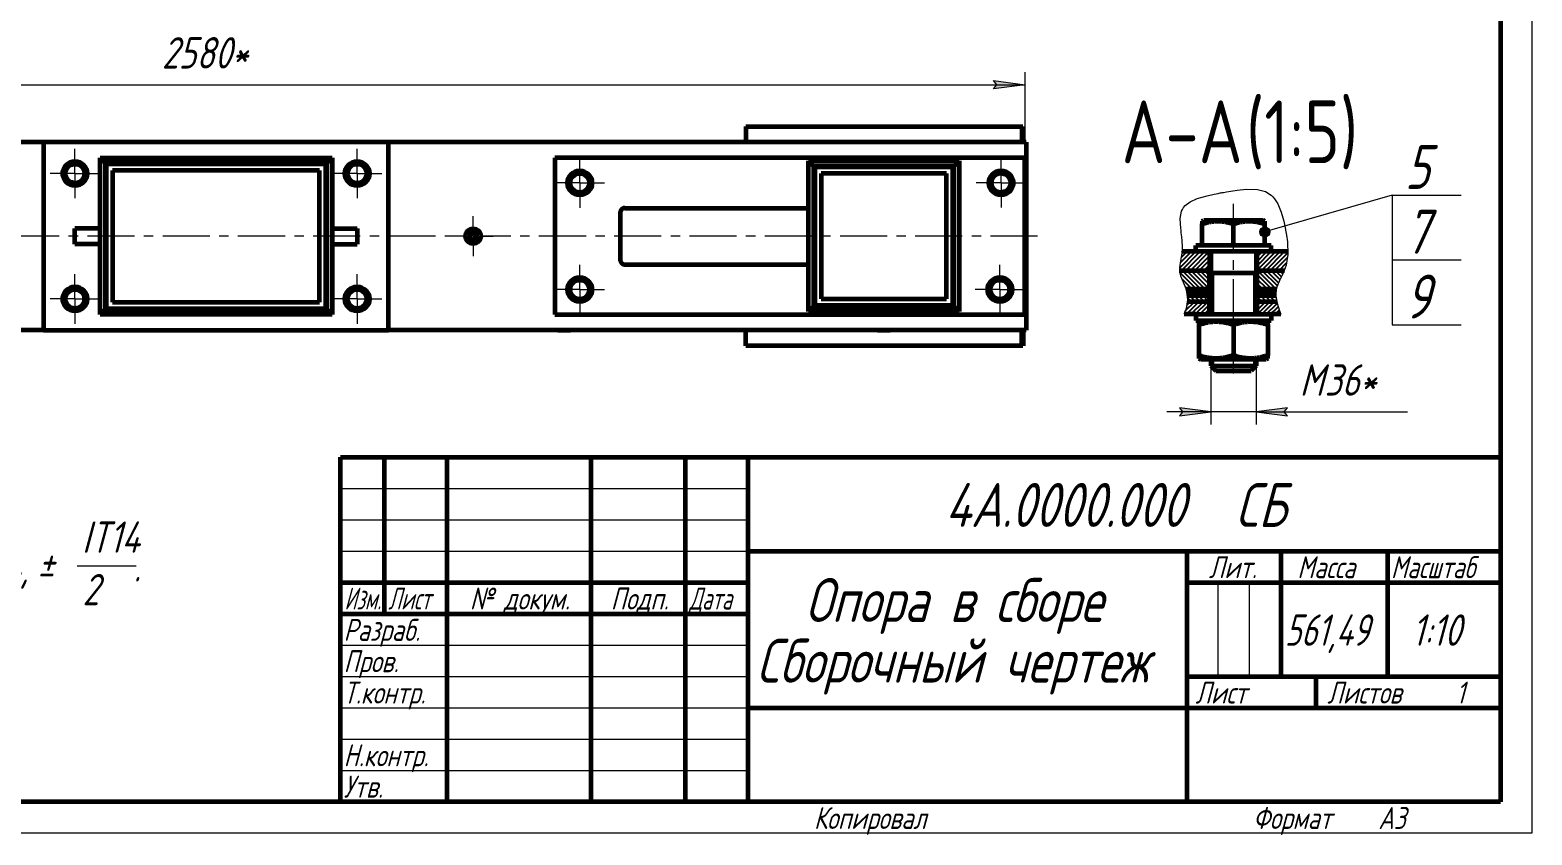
# Model space of a CAD drawing. Header units: millimetres. Extents: x 0 to 420, y 0 to 297.
# Drawn here: x 180.5 to 420, y -0.3 to 128.1 of the extents above; entities that cross this region are included whole.
import ezdxf

# ---------------------------------------------------------------- set-up
doc = ezdxf.new("R2010")
doc.units = ezdxf.units.MM
for name, pattern in [('K5LT_AXLED', [12, 7.5, -1.5, 1.5, -1.5]), ('K5LT_BASIC', [0]), ('K5LT_THIN', [0]), ('K5LT_THIN_INCLUDED_TO_HATCHING', [0])]:
    doc.linetypes.add(name, pattern=pattern)
doc.layers.add('Системный слой', color=7, linetype='Continuous')
doc.layers.add('Системный слой (1)', color=7, linetype='Continuous', true_color=0x6c6c6c)
doc.styles.add('KDIMTEXTSTYLE', font='GOST_AU.SHX', dxfattribs={"width": 0.96, "oblique": 15, "height": 5})
doc.styles.add('KTEXTSTYLE', font='GOST_AU.SHX', dxfattribs={"width": 0.96, "height": 5})
doc.dimstyles.new('KDIMSTYLE (0.10)', dxfattribs={"dimtxt": 5, "dimasz": 1, "dimexe": 2, "dimexo": 0, "dimgap": 1, "dimtad": 1, "dimlfac": 10, "dimtxsty": 'KDIMTEXTSTYLE', "dimsah": 1, "dimcen": 0, "dimdle": 1, "dimadec": 0, "dimazin": 0, "dimtfac": 0.667, "dimtmove": 0, "dimatfit": 3, "dimfxl": 1, "dimtvp": 1, "dimtolj": 1, "dimtzin": 0, "dimarcsym": 0})
doc.dimstyles.new('KDIMSTYLE (0.20)', dxfattribs={"dimtxt": 5, "dimasz": 1, "dimexe": 2, "dimexo": 0, "dimgap": 1, "dimtad": 1, "dimlfac": 5, "dimtxsty": 'KDIMTEXTSTYLE', "dimsah": 1, "dimcen": 0, "dimdle": 1, "dimadec": 0, "dimazin": 0, "dimtfac": 0.667, "dimtmove": 0, "dimatfit": 3, "dimfxl": 1, "dimtvp": 1, "dimtolj": 1, "dimtzin": 0, "dimarcsym": 0})
pattern_1 = [(45, (0, 0), (-0.3535534, 0.3535534), [])]
pattern_2 = [(-45, (0, 0), (0.3535534, 0.3535534), [])]

# ---------------------------------------------------------------- blocks, each defined once
blk = doc.blocks.new('U48')
at = {"layer": 'Системный слой (1)', "color": 150, "linetype": 'K5LT_BASIC', "lineweight": 60, "true_color": 0x0080ff}
for p, q in [((182.66, 80.23), (81.34, 80.23)), ((339.34, 80.23), (237.66, 80.23))]:
    blk.add_line(p, q, dxfattribs=at)
blk = doc.blocks.new('U50')
at = {"layer": 'Системный слой (1)', "color": 150, "linetype": 'K5LT_BASIC', "lineweight": 60, "true_color": 0x0080ff}
for p, q in [((338.84, 112.73), (338.84, 110.23)), ((338.84, 80.23), (338.84, 77.73))]:
    blk.add_line(p, q, dxfattribs=at)
blk = doc.blocks.new('D3')
at = {"layer": 'Системный слой (1)'}
for points in [[(86.16, 118.72), (85.66, 119.37), (86.16, 120.03), (81.16, 119.37)], [(339.16, 119.37), (334.16, 120.03), (334.66, 119.37), (334.16, 118.72)]]:
    blk.add_hatch(color=7, dxfattribs=at).paths.add_polyline_path(points)
at = {"layer": 'Системный слой (1)', "color": 7, "linetype": 'K5LT_THIN', "lineweight": 18}
for p, q in [((81.16, 107.71), (81.16, 121.37)), ((81.16, 119.37), (86.16, 120.03)), ((86.16, 120.03), (85.66, 119.37)), ((334.66, 119.37), (334.16, 120.03)), ((334.16, 120.03), (339.16, 119.37)), ((339.16, 107.71), (339.16, 121.37)), ((86.16, 118.72), (81.16, 119.37)), ((85.66, 119.37), (86.16, 118.72)), ((339.16, 119.37), (334.16, 118.72)), ((334.16, 118.72), (334.66, 119.37))]:
    blk.add_line(p, q, dxfattribs=at)
blk.add_wipeout([(201.51, 120.37), (201.51, 127.76), (218.12, 127.76), (218.12, 120.37)]).dxf.layer = 'Системный слой (1)'
blk.add_line((81.16, 119.37), (339.16, 119.37), dxfattribs=at)
at = {"layer": 'Системный слой (1)', "color": 7, "insert": (201.51, 126.96), "char_height": 5, "attachment_point": 1, "style": 'KTEXTSTYLE'}
blk.add_mtext('\\H5.0;\\W1.000;\\Q15;\\Q15;\\W0.965;2580*', dxfattribs=at)
blk = doc.blocks.new('KDIMARROW_01')
at = {"layer": 'Системный слой'}
blk.add_hatch(color=0, dxfattribs=at).paths.add_polyline_path([(0, 0), (-5, 0.66), (-4.5, 0), (-5, -0.66)])
at = {"layer": 'Системный слой', "color": 0, "linetype": 'K5LT_THIN', "lineweight": 18}
for p, q in [((-4.5, 0), (-5, 0.66)), ((-5, 0.66), (0, 0)), ((0, 0), (-5, -0.66)), ((-5, -0.66), (-4.5, 0)), ((0, 0), (-1, 0))]:
    blk.add_line(p, q, dxfattribs=at)
blk = doc.blocks.new('U53')
at = {"layer": 'Системный слой (1)', "color": 30, "linetype": 'K5LT_AXLED', "lineweight": 18, "true_color": 0xff8000}
for q in [(251.16, 98.41), (247.96, 95.21), (254.36, 95.21), (251.16, 92.01)]:
    blk.add_line((251.16, 95.21), q, dxfattribs=at)
blk = doc.blocks.new('U58')
at = {"layer": 'Системный слой (1)', "color": 30, "linetype": 'K5LT_AXLED', "lineweight": 18, "true_color": 0xff8000}
for q in [(187.66, 89.16), (183.71, 85.21), (191.61, 85.21), (187.66, 81.26)]:
    blk.add_line((187.66, 85.21), q, dxfattribs=at)
blk = doc.blocks.new('U59')
at = {"layer": 'Системный слой (1)', "color": 30, "linetype": 'K5LT_AXLED', "lineweight": 18, "true_color": 0xff8000}
for q in [(187.66, 109.16), (183.71, 105.21), (191.61, 105.21), (187.66, 101.26)]:
    blk.add_line((187.66, 105.21), q, dxfattribs=at)
blk = doc.blocks.new('U60')
at = {"layer": 'Системный слой (1)', "color": 30, "linetype": 'K5LT_AXLED', "lineweight": 18, "true_color": 0xff8000}
for q in [(232.66, 89.16), (228.71, 85.21), (236.61, 85.21), (232.66, 81.26)]:
    blk.add_line((232.66, 85.21), q, dxfattribs=at)
blk = doc.blocks.new('U61')
at = {"layer": 'Системный слой (1)', "color": 30, "linetype": 'K5LT_AXLED', "lineweight": 18, "true_color": 0xff8000}
for q in [(232.66, 109.16), (228.71, 105.21), (236.61, 105.21), (232.66, 101.26)]:
    blk.add_line((232.66, 105.21), q, dxfattribs=at)
blk = doc.blocks.new('U62')
at = {"layer": 'Системный слой (1)', "color": 30, "linetype": 'K5LT_AXLED', "lineweight": 18, "true_color": 0xff8000}
for q in [(268.16, 90.66), (264.21, 86.71), (272.11, 86.71), (268.16, 82.76)]:
    blk.add_line((268.16, 86.71), q, dxfattribs=at)
blk = doc.blocks.new('U63')
at = {"layer": 'Системный слой (1)', "color": 30, "linetype": 'K5LT_AXLED', "lineweight": 18, "true_color": 0xff8000}
for q in [(268.16, 107.66), (264.21, 103.71), (272.11, 103.71), (268.16, 99.76)]:
    blk.add_line((268.16, 103.71), q, dxfattribs=at)
blk = doc.blocks.new('U64')
at = {"layer": 'Системный слой (1)', "color": 30, "linetype": 'K5LT_AXLED', "lineweight": 18, "true_color": 0xff8000}
for q in [(335.16, 90.66), (331.21, 86.71), (339.11, 86.71), (335.16, 82.76)]:
    blk.add_line((335.16, 86.71), q, dxfattribs=at)
blk = doc.blocks.new('U65')
at = {"layer": 'Системный слой (1)', "color": 30, "linetype": 'K5LT_AXLED', "lineweight": 18, "true_color": 0xff8000}
for q in [(335.34, 107.68), (331.39, 103.73), (339.29, 103.73), (335.34, 99.78)]:
    blk.add_line((335.34, 103.73), q, dxfattribs=at)
blk = doc.blocks.new('T0')
at = {"layer": 'Системный слой (1)', "color": 7, "char_height": 10, "attachment_point": 1, "style": 'KTEXTSTYLE'}
for s, insert in [('\\H5.0;\\W1.000;\\Q15;\\Q0;\\W0.965;\\H10.00;{\\c16711680;(1:5)}', (374.41, 116.87)), ('\\H5.0;\\W1.000;\\Q15;\\Q0;\\W0.965;\\H10.00;{\\c16711680;А-А}', (354.57, 116.87))]:
    blk.add_mtext(s, dxfattribs=dict(at, insert=insert))
blk = doc.blocks.new('U66')
at = {"layer": 'Системный слой (1)', "color": 150, "linetype": 'K5LT_BASIC', "lineweight": 60, "true_color": 0x0080ff}
for p, q in [((368.8, 86.56), (368.54, 86.56)), ((376.14, 86.56), (376, 86.56))]:
    blk.add_line(p, q, dxfattribs=at)
blk = doc.blocks.new('U67')
at = {"layer": 'Системный слой (1)', "color": 150, "linetype": 'K5LT_BASIC', "lineweight": 60, "true_color": 0x0080ff}
for p, q in [((368.54, 86.76), (368.8, 86.76)), ((376, 86.76), (376.14, 86.76))]:
    blk.add_line(p, q, dxfattribs=at)
blk = doc.blocks.new('U68')
at = {"layer": 'Системный слой (1)', "color": 150, "linetype": 'K5LT_BASIC', "lineweight": 60, "true_color": 0x0080ff}
for p, q in [((368.8, 92.76), (368.8, 82.76)), ((368.8, 75.56), (368.8, 74.56))]:
    blk.add_line(p, q, dxfattribs=at)
blk = doc.blocks.new('U69')
at = {"layer": 'Системный слой (1)', "color": 150, "linetype": 'K5LT_BASIC', "lineweight": 60, "true_color": 0x0080ff}
for p, q in [((376, 92.76), (376, 82.76)), ((376, 75.56), (376, 74.56))]:
    blk.add_line(p, q, dxfattribs=at)
blk = doc.blocks.new('U70')
at = {"layer": 'Системный слой (1)', "color": 150, "linetype": 'K5LT_BASIC', "lineweight": 60, "true_color": 0x0080ff}
for p, q in [((367.65, 97.76), (372.4, 97.76)), ((372.4, 97.76), (377.15, 97.76))]:
    blk.add_line(p, q, dxfattribs=at)
blk = doc.blocks.new('U71')
at = {"layer": 'Системный слой (1)', "color": 7, "linetype": 'K5LT_THIN', "lineweight": 18}
for p, q in [((375.57, 89.36), (375.57, 82.76)), ((375.57, 75.56), (375.57, 74.56))]:
    blk.add_line(p, q, dxfattribs=at)
blk = doc.blocks.new('U72')
at = {"layer": 'Системный слой (1)', "color": 7, "linetype": 'K5LT_THIN', "lineweight": 18}
for p, q in [((369.23, 89.36), (369.23, 82.76)), ((369.23, 75.56), (369.23, 74.56))]:
    blk.add_line(p, q, dxfattribs=at)
blk = doc.blocks.new('U73')
at = {"layer": 'Системный слой (1)', "color": 150, "linetype": 'K5LT_BASIC', "lineweight": 60, "true_color": 0x0080ff}
for p, q in [((368.8, 84.76), (368.54, 84.76)), ((376.14, 84.76), (376, 84.76))]:
    blk.add_line(p, q, dxfattribs=at)
blk = doc.blocks.new('U74')
at = {"layer": 'Системный слой (1)', "color": 150, "linetype": 'K5LT_BASIC', "lineweight": 60, "true_color": 0x0080ff}
for p, q in [((368.54, 85.76), (368.8, 85.76)), ((376, 85.76), (376.14, 85.76))]:
    blk.add_line(p, q, dxfattribs=at)
blk = doc.blocks.new('U75')
at = {"layer": 'Системный слой (1)', "color": 150, "linetype": 'K5LT_BASIC', "lineweight": 60, "true_color": 0x0080ff}
for p, q in [((368.57, 89.76), (368.8, 89.76)), ((376, 89.76), (376.14, 89.76))]:
    blk.add_line(p, q, dxfattribs=at)
blk = doc.blocks.new('U76')
at = {"layer": 'Системный слой (1)', "color": 150, "linetype": 'K5LT_BASIC', "lineweight": 60, "true_color": 0x0080ff}
for p, q in [((368.54, 86.76), (368.8, 86.76)), ((376, 86.76), (376.14, 86.76))]:
    blk.add_line(p, q, dxfattribs=at)
blk = doc.blocks.new('U77')
at = {"layer": 'Системный слой (1)', "color": 150, "linetype": 'K5LT_BASIC', "lineweight": 60, "true_color": 0x0080ff}
for p, q in [((368.54, 84.76), (368.8, 84.76)), ((376, 84.76), (376.14, 84.76))]:
    blk.add_line(p, q, dxfattribs=at)
blk = doc.blocks.new('U78')
at = {"layer": 'Системный слой (1)', "color": 150, "linetype": 'K5LT_BASIC', "lineweight": 60, "true_color": 0x0080ff}
for p, q in [((368.8, 85.76), (368.54, 85.76)), ((376.14, 85.76), (376, 85.76))]:
    blk.add_line(p, q, dxfattribs=at)
blk = doc.blocks.new('U79')
at = {"layer": 'Системный слой (1)', "color": 150, "linetype": 'K5LT_BASIC', "lineweight": 60, "true_color": 0x0080ff}
for p, q in [((368.54, 86.36), (368.8, 86.36)), ((376, 86.36), (376.14, 86.36))]:
    blk.add_line(p, q, dxfattribs=at)
blk = doc.blocks.new('U80')
at = {"layer": 'Системный слой (1)', "color": 150, "linetype": 'K5LT_BASIC', "lineweight": 60, "true_color": 0x0080ff}
for p, q in [((368.8, 86.36), (368.54, 86.36)), ((376.14, 86.36), (376, 86.36))]:
    blk.add_line(p, q, dxfattribs=at)
blk = doc.blocks.new('U81')
at = {"layer": 'Системный слой (1)', "color": 150, "linetype": 'K5LT_BASIC', "lineweight": 60, "true_color": 0x0080ff}
for p, q in [((368.54, 86.56), (368.8, 86.56)), ((376, 86.56), (376.14, 86.56))]:
    blk.add_line(p, q, dxfattribs=at)
blk = doc.blocks.new('D4')
at = {"layer": 'Системный слой (1)'}
for points in [[(363.8, 66.55), (368.8, 67.21), (363.8, 67.86), (364.3, 67.21)], [(380.5, 67.21), (381, 67.86), (376, 67.21), (381, 66.55)]]:
    blk.add_hatch(color=7, dxfattribs=at).paths.add_polyline_path(points)
at = {"layer": 'Системный слой (1)', "color": 7, "linetype": 'K5LT_THIN', "lineweight": 18}
for p, q in [((368.8, 74.56), (368.8, 65.21)), ((376, 74.56), (376, 65.21)), ((368.8, 67.21), (361.8, 67.21)), ((368.8, 67.21), (363.8, 67.86)), ((363.8, 67.86), (364.3, 67.21)), ((364.3, 67.21), (363.8, 66.55)), ((363.8, 66.55), (368.8, 67.21)), ((376, 67.21), (368.8, 67.21)), ((381, 67.86), (376, 67.21)), ((376, 67.21), (381, 66.55)), ((376, 67.21), (381, 67.21)), ((380.5, 67.21), (381, 67.86)), ((381, 66.55), (380.5, 67.21))]:
    blk.add_line(p, q, dxfattribs=at)
blk.add_wipeout([(382.97, 68.21), (382.97, 75.59), (397.54, 75.59), (397.54, 68.21)]).dxf.layer = 'Системный слой (1)'
for p, q in [((376, 67.21), (383, 67.21)), ((380.97, 67.21), (400.15, 67.21))]:
    blk.add_line(p, q, dxfattribs=at)
at = {"layer": 'Системный слой (1)', "color": 7, "char_height": 5, "attachment_point": 1, "style": 'KTEXTSTYLE'}
for s, insert in [('\\H5.0;\\W1.000;\\Q15;\\Q15;\\W0.965;M', (382.97, 74.79)), ('\\H5.0;\\W1.000;\\Q15;\\Q15;\\W0.965;36*', (386.94, 74.79))]:
    blk.add_mtext(s, dxfattribs=dict(at, insert=insert))
blk = doc.blocks.new('U82')
at = {"layer": 'Системный слой (1)'}
blk.add_hatch(color=7, dxfattribs=at).paths.add_polyline_path([(378.2, 95.89), (378.04, 96.36), (377.64, 96.65), (377.14, 96.64), (376.74, 96.34), (376.6, 95.86), (376.77, 95.39), (377.19, 95.11), (377.69, 95.14), (378.07, 95.46)])
at = {"layer": 'Системный слой (1)', "color": 7, "linetype": 'K5LT_THIN', "lineweight": 18}
for p, q in [((397.72, 101.76), (377.4, 95.89)), ((397.72, 101.76), (397.72, 81.09)), ((397.72, 101.76), (408.72, 101.76)), ((397.72, 91.43), (408.72, 91.43)), ((397.72, 81.09), (408.72, 81.09))]:
    blk.add_line(p, q, dxfattribs=at)
blk.add_arc((377.4, 95.89), 0.8, 0, 360, dxfattribs=at)
at = {"layer": 'Системный слой (1)', "color": 7, "char_height": 7, "attachment_point": 1, "style": 'KTEXTSTYLE'}
for s, insert in [('\\H5.0;\\W1.000;\\Q15;\\Q15;\\W0.965;\\H7.00;{\\c16711680;5}', (399.72, 109.76)), ('\\H5.0;\\W1.000;\\Q15;\\Q15;\\W0.965;\\H7.00;{\\c16711680;7}', (399.72, 99.43)), ('\\H5.0;\\W1.000;\\Q15;\\Q15;\\W0.965;\\H7.00;{\\c16711680;9}', (399.72, 89.09))]:
    blk.add_mtext(s, dxfattribs=dict(at, insert=insert))
blk = doc.blocks.new('U83')
at = {"layer": 'Системный слой (1)', "color": 7, "linetype": 'K5LT_THIN_INCLUDED_TO_HATCHING', "lineweight": 18}
for p, q in [((364.72, 100.11), (365.48, 100.68)), ((365.48, 100.68), (366.62, 101.21)), ((366.62, 101.21), (368.22, 101.68)), ((368.22, 101.68), (369.35, 101.93)), ((369.35, 101.93), (369.94, 102.05)), ((369.94, 102.05), (370.26, 102.11)), ((370.26, 102.11), (370.46, 102.15)), ((370.46, 102.15), (370.58, 102.17)), ((370.58, 102.17), (370.81, 102.21)), ((370.81, 102.21), (371.27, 102.3)), ((371.27, 102.3), (371.97, 102.42)), ((371.97, 102.42), (373, 102.58)), ((373, 102.58), (374.48, 102.72)), ((374.48, 102.72), (376.23, 102.66)), ((376.23, 102.66), (377.49, 102.32)), ((377.49, 102.32), (378.43, 101.74)), ((378.43, 101.74), (378.51, 101.66)), ((378.51, 101.66), (378.66, 101.51)), ((378.66, 101.51), (378.95, 101.17)), ((378.95, 101.17), (379.45, 100.39)), ((363.92, 98.05), (364.13, 99.21)), ((364.13, 99.21), (364.26, 99.49)), ((364.26, 99.49), (364.31, 99.58)), ((364.31, 99.58), (364.43, 99.77)), ((364.43, 99.77), (364.72, 100.11)), ((379.45, 100.39), (380.02, 99.04)), ((380.02, 99.04), (380.41, 97.64)), ((363.93, 97.18), (363.92, 98.05)), ((363.99, 96.55), (363.93, 97.18)), ((364.04, 96.1), (363.99, 96.55)), ((364.08, 95.76), (364.04, 96.1)), ((380.41, 97.64), (380.6, 96.81)), ((380.6, 96.81), (380.7, 96.29)), ((380.7, 96.29), (380.72, 96.16)), ((380.72, 96.16), (380.77, 95.89)), ((380.77, 95.89), (380.86, 95.36)), ((364.11, 95.46), (364.08, 95.76)), ((364.15, 95.1), (364.11, 95.46)), ((364.21, 94.48), (364.15, 95.1)), ((364.26, 93.59), (364.21, 94.48)), ((364.26, 93.16), (364.26, 93.59)), ((380.86, 95.36), (381, 94.33)), ((381, 94.33), (381.06, 92.31)), ((363.94, 90.94), (364, 91.3)), ((364, 91.3), (364.04, 91.51)), ((364.04, 91.51), (364.07, 91.69)), ((364.07, 91.69), (364.11, 91.88)), ((364.11, 91.88), (364.15, 92.15)), ((364.15, 92.15), (364.21, 92.53)), ((364.21, 92.53), (364.24, 92.83)), ((364.24, 92.83), (364.25, 92.94)), ((364.25, 92.94), (364.26, 93.16)), ((381.06, 92.31), (380.79, 90.58)), ((363.83, 89.8), (363.85, 90.28)), ((363.85, 89.57), (363.83, 89.8)), ((363.85, 90.28), (363.94, 90.94)), ((363.86, 89.45), (363.85, 89.57)), ((363.87, 89.39), (363.86, 89.45)), ((363.88, 89.35), (363.87, 89.39)), ((364.02, 88.82), (363.88, 89.35)), ((364.15, 88.46), (364.02, 88.82)), ((380, 88.65), (379.97, 88.59)), ((380.03, 88.72), (380, 88.65)), ((380.09, 88.84), (380.03, 88.72)), ((380.21, 89.09), (380.09, 88.84)), ((380.38, 89.45), (380.21, 89.09)), ((380.46, 89.64), (380.38, 89.45)), ((380.5, 89.73), (380.46, 89.64)), ((380.79, 90.58), (380.5, 89.73)), ((364.25, 88.23), (364.15, 88.46)), ((364.32, 88.07), (364.25, 88.23)), ((364.37, 87.96), (364.32, 88.07)), ((364.41, 87.88), (364.37, 87.96)), ((364.44, 87.8), (364.41, 87.88)), ((364.49, 87.7), (364.44, 87.8)), ((364.57, 87.53), (364.49, 87.7)), ((364.71, 87.18), (364.57, 87.53)), ((364.8, 86.95), (364.71, 87.18)), ((364.84, 86.84), (364.8, 86.95)), ((364.86, 86.79), (364.84, 86.84)), ((364.98, 86.34), (364.86, 86.79)), ((365.1, 85.05), (364.98, 86.34)), ((379.19, 86.51), (379.16, 86.24)), ((379.16, 86.24), (379.16, 85.68)), ((379.21, 86.65), (379.19, 86.51)), ((379.23, 86.72), (379.21, 86.65)), ((379.32, 87.07), (379.23, 86.72)), ((379.51, 87.63), (379.32, 87.07)), ((379.68, 87.99), (379.51, 87.63)), ((379.79, 88.24), (379.68, 87.99)), ((379.87, 88.4), (379.79, 88.24)), ((379.93, 88.51), (379.87, 88.4)), ((379.97, 88.59), (379.93, 88.51)), ((364.91, 83.79), (364.92, 83.83)), ((364.92, 83.83), (364.95, 83.91)), ((364.95, 83.91), (364.98, 84.07)), ((364.98, 84.07), (365.04, 84.4)), ((365.04, 84.4), (365.1, 85.05)), ((379.16, 85.68), (379.35, 84.54)), ((379.35, 84.54), (379.76, 83.3)), ((364.55, 82.76), (364.62, 82.94)), ((364.62, 82.94), (364.72, 83.2)), ((364.72, 83.2), (364.86, 83.6)), ((364.86, 83.6), (364.91, 83.79)), ((379.76, 83.3), (379.97, 82.76))]:
    blk.add_line(p, q, dxfattribs=at)
blk = doc.blocks.new('U95')
at = {"color": 7, "linetype": 'K5LT_THIN', "lineweight": 18}
for p, q in [((420, 297), (420, 0)), ((230, 55), (295, 55)), ((230, 50), (295, 50)), ((230, 45), (295, 45)), ((369.96, 25), (369.96, 40)), ((374.98, 25), (374.98, 40)), ((230, 30), (295, 30)), ((230, 25), (295, 25)), ((230, 20), (295, 20)), ((230, 15), (295, 15)), ((230, 10), (295, 10)), ((420, 0), (0, 0))]:
    blk.add_line(p, q, dxfattribs=at)
at = {"color": 150, "linetype": 'K5LT_BASIC', "lineweight": 60, "true_color": 0x0080ff}
for p, q in [((415, 292), (415, 5)), ((230, 60), (415, 60)), ((230, 5), (230, 60)), ((237, 35), (237, 60)), ((247, 5), (247, 60)), ((270, 5), (270, 60)), ((285, 5), (285, 60)), ((295, 5), (295, 60)), ((295, 45), (415, 45)), ((365, 5), (365, 45)), ((380, 25), (380, 45)), ((397, 25), (397, 45)), ((230, 40), (295, 40)), ((365, 40), (380, 40)), ((380, 40), (415, 40)), ((230, 35), (295, 35)), ((365, 25), (415, 25)), ((385.57, 20), (385.57, 25)), ((295, 20), (365, 20)), ((365, 20), (415, 20)), ((415, 5), (20, 5))]:
    blk.add_line(p, q, dxfattribs=at)
at = {"color": 7, "attachment_point": 1, "style": 'KTEXTSTYLE'}
for s, insert, char_height in [('\\H5.0;\\W1.000;\\Q15;\\Q15;\\W0.965;\\H7.00;4А.0000.000', (326.41, 55.86), 7), ('\\H5.0;\\W1.000;\\Q15;\\Q15;\\W0.965;\\H7.00; ', (369.75, 55.86), 7), ('\\H5.0;\\W1.000;\\Q15;\\Q15;\\W0.965;\\H7.00;СБ', (372.71, 55.86), 7), ('\\H5.0;\\W1.000;\\Q15;\\Q15;\\W0.965;\\H3.50;Лит.', (368.47, 44.18), 3.5), ('\\H5.0;\\W1.000;\\Q15;\\Q15;\\W0.965;\\H3.50;Масса', (382.58, 44.18), 3.5), ('\\H5.0;\\W1.000;\\Q15;\\Q15;\\W0.930;\\H3.50;Масштаб', (397.52, 44.18), 3.5), ('\\H5.0;\\W1.000;\\Q15;\\Q15;\\W0.965;\\H7.00;Опора в сборе', (304.09, 40.69), 7), ('\\H5.0;\\W1.000;\\Q15;\\Q15;\\W0.784;\\H3.50;Изм.', (230.62, 39.18), 3.5), ('\\H5.0;\\W1.000;\\Q15;\\Q15;\\W0.799;\\H3.50;Лист', (237.61, 39.18), 3.5), ('\\H5.0;\\W1.000;\\Q15;\\Q15;\\W0.965;\\H3.50;№ докум.', (250.63, 39.18), 3.5), ('\\H5.0;\\W1.000;\\Q15;\\Q15;\\W0.965;\\H3.50;Подп.', (273.1, 39.18), 3.5), ('\\H5.0;\\W1.000;\\Q15;\\Q15;\\W0.799;\\H3.50;Дата', (285.61, 39.18), 3.5), ('\\H5.0;\\W1.000;\\Q15;\\Q15;\\W0.965;\\H3.50;Разраб.', (230.5, 34.18), 3.5), ('\\H5.0;\\W1.000;\\Q15;\\Q15;\\W0.881;561,49', (380.58, 34.9), 5), ('\\H5.0;\\W1.000;\\Q15;\\Q15;\\W0.965;{\\c16711680;1:10}', (400.86, 34.9), 5), ('\\H5.0;\\W1.000;\\Q15;\\Q15;\\W0.965;\\H3.50;Пров.', (230.5, 29.18), 3.5), ('\\H5.0;\\W1.000;\\Q15;\\Q15;\\W0.965;\\H7.00;Сборочный чертеж', (296.31, 31.02), 7), ('\\H5.0;\\W1.000;\\Q15;\\Q15;\\W0.965;\\H3.50;Т.контр.', (230.5, 24.18), 3.5), ('\\H5.0;\\W1.000;\\Q15;\\Q15;\\W0.965;\\H3.50;Лист', (366.32, 24.18), 3.5), ('\\H5.0;\\W1.000;\\Q15;\\Q15;\\W0.965;\\H3.50;Листов', (387.36, 24.18), 3.5), ('\\H5.0;\\W1.000;\\Q15;\\Q15;\\W0.965;\\H3.50;1', (407.91, 24.18), 3.5), ('\\H5.0;\\W1.000;\\Q15;\\Q15;\\W0.965;\\H3.50;Н.контр.', (230.5, 14.18), 3.5), ('\\H5.0;\\W1.000;\\Q15;\\Q15;\\W0.965;\\H3.50;Утв.', (230.5, 9.18), 3.5), ('\\H5.0;\\W1.000;\\Q15;\\Q15;\\W0.965;\\H3.50;Копировал', (305.5, 4.18), 3.5), ('\\H5.0;\\W1.000;\\Q15;\\Q15;\\W0.965;\\H3.50;Формат', (375.5, 4.18), 3.5), ('\\H5.0;\\W1.000;\\Q15;\\Q15;\\W0.965;\\H3.50;A3', (395.5, 4.18), 3.5)]:
    blk.add_mtext(s, dxfattribs=dict(at, insert=insert, char_height=char_height))
blk = doc.blocks.new('U96')
at = {"color": 7, "linetype": 'K5LT_THIN', "lineweight": 18}
blk.add_line((188.03, 42.65), (197.42, 42.65), dxfattribs=at)
at = {"color": 7, "char_height": 5, "attachment_point": 1, "style": 'KTEXTSTYLE'}
for s, insert in [('\\H5.0;\\W1.000;\\Q15;\\Q15;\\W0.965;IT14', (188.79, 49.73)), ('\\H5.0;\\W1.000;\\Q15;\\Q15;\\W0.965;1', (59, 45.15)), ('\\H5.0;\\W1.000;\\Q15;\\Q15;\\W0.965;Неуказанные предельные отклонения H14, h14, ', (64.12, 45.15)), ('\\H5.0;\\W1.000;\\Q15;\\Q15;\\W0.965;±', (181.59, 45.15)), ('\\H5.0;\\W1.000;\\Q15;\\Q15;\\W0.965; ', (184.5, 45.15)), ('\\H5.0;\\W1.000;\\Q15;\\Q15;\\W0.965;2', (188.85, 41.35)), ('\\H5.0;\\W1.000;\\Q15;\\Q15;\\W0.965;.', (197.01, 45.15)), ('\\H5.0;\\W1.000;\\Q15;\\Q15;\\W0.965;2', (59, 33.97)), ('\\H5.0;\\W1.000;\\Q15;\\Q15;\\W0.965;*Размеры для справок.', (65.17, 33.97)), ('\\H5.0;\\W1.000;\\Q15;\\Q15;\\W0.965;3', (59, 26.59)), ('\\H5.0;\\W1.000;\\Q15;\\Q15;\\W0.965;Сварные швы по ГОСТ 14771-76.', (64.91, 26.59))]:
    blk.add_mtext(s, dxfattribs=dict(at, insert=insert))

msp = doc.modelspace()

# ---------------------------------------------------------------- hatches: boundary and pattern name
at = {"layer": 'Системный слой (1)'}
h = msp.add_hatch(dxfattribs=at)
h.set_pattern_fill('', angle=45, style=0, pattern_type=0)
h.set_pattern_definition(pattern_1)
h.paths.add_polyline_path([(380.5136, 89.7597), (380.8288, 90.7384), (381.01, 91.7383), (381.0754, 92.7597), (376.1671, 92.7597), (376.1671, 89.7597)])
h.paths.add_polyline_path([(368.5671, 89.7597), (368.5671, 92.7597), (364.233, 92.7597), (364.2301, 92.7278), (364.1421, 92.0723), (364.0817, 91.7331), (364.0432, 91.5287), (364.0111, 91.3597), (363.9755, 91.1689), (363.931, 90.9157), (363.8777, 90.5573), (363.8346, 90.0381), (363.8357, 89.7597)])
h = msp.add_hatch(dxfattribs=at)
h.set_pattern_fill('', angle=-45, style=0, pattern_type=0)
h.set_pattern_definition(pattern_2)
h.paths.add_polyline_path([(379.2355, 86.7597), (379.5656, 87.7453), (379.7927, 88.2366), (379.9141, 88.4835), (379.9768, 88.6096), (380.012, 88.6802), (380.0417, 88.7398), (380.0797, 88.8162), (380.1342, 88.9264), (380.2139, 89.0898), (380.3294, 89.3344), (380.4904, 89.7025), (380.5136, 89.7597), (376.1355, 89.7597), (376.1355, 86.7597)])
h.paths.add_polyline_path([(368.5355, 86.7597), (368.5355, 89.7597), (363.8357, 89.7597), (363.8814, 89.3335), (363.887, 89.3034), (363.8991, 89.2431), (363.9268, 89.1229), (363.9953, 88.8835), (364.1725, 88.407), (364.3138, 88.0818), (364.3895, 87.9145), (364.4325, 87.8202), (364.4656, 87.7475), (364.5035, 87.664), (364.5551, 87.5491), (364.6286, 87.3814), (364.7324, 87.1309), (364.8663, 86.7597)])
h = msp.add_hatch(dxfattribs=at)
h.set_pattern_fill('', angle=45, style=0, pattern_type=0)
h.set_pattern_definition(pattern_1)
h.paths.add_polyline_path([(379.1988, 86.5597), (379.2098, 86.6264), (379.222, 86.6931), (379.2355, 86.7597), (376.1355, 86.7597), (376.1355, 86.5597)])
h.paths.add_polyline_path([(368.5355, 86.5597), (368.5355, 86.7597), (364.8663, 86.7597), (364.8871, 86.6932), (364.9069, 86.6266), (364.9258, 86.5597)])
h = msp.add_hatch(dxfattribs=at)
h.set_pattern_fill('', angle=-45, style=0, pattern_type=0)
h.set_pattern_definition(pattern_2)
h.paths.add_polyline_path([(379.1734, 86.3597), (379.1807, 86.4264), (379.1891, 86.4931), (379.1988, 86.5597), (376.1355, 86.5597), (376.1355, 86.3597)])
h.paths.add_polyline_path([(368.5355, 86.3597), (368.5355, 86.5597), (364.9258, 86.5597), (364.9436, 86.4932), (364.9604, 86.4265), (364.9763, 86.3597)])
h = msp.add_hatch(dxfattribs=at)
h.set_pattern_fill('', angle=45, style=0, pattern_type=0)
h.set_pattern_definition(pattern_1)
h.paths.add_polyline_path([(379.1584, 85.7597), (379.1538, 85.9604), (379.1586, 86.1604), (379.1734, 86.3597), (376.1355, 86.3597), (376.1355, 85.7597)])
h.paths.add_polyline_path([(368.5355, 85.7597), (368.5355, 86.3597), (364.9763, 86.3597), (365.0179, 86.1609), (365.0513, 85.9608), (365.0767, 85.7597)])
h = msp.add_hatch(dxfattribs=at)
h.set_pattern_fill('', angle=45, style=0, pattern_type=0)
h.set_pattern_definition(pattern_1)
h.paths.add_polyline_path([(379.9719, 82.7597), (379.8217, 83.1411), (379.6186, 83.6901), (379.4063, 84.3535), (379.3016, 84.7597), (376.1355, 84.7597), (376.1355, 82.7597)])
h.paths.add_polyline_path([(368.5355, 82.7597), (368.5355, 84.7597), (365.086, 84.7597), (364.9844, 84.0802), (364.903, 83.7494), (364.8973, 83.7292), (364.8858, 83.6888), (364.8618, 83.6081), (364.8106, 83.4474), (364.6975, 83.1288), (364.5595, 82.7764), (364.5527, 82.7597)])
h = msp.add_hatch(dxfattribs=at)
h.set_pattern_fill('', angle=-45, style=0, pattern_type=0)
h.set_pattern_definition(pattern_2)
h.paths.add_polyline_path([(379.3016, 84.7597), (379.2335, 85.095), (379.185, 85.4283), (379.1584, 85.7597), (376.1355, 85.7597), (376.1355, 84.7597)])
h.paths.add_polyline_path([(368.5355, 84.7597), (368.5355, 85.7597), (365.0767, 85.7597), (365.101, 85.4273), (365.104, 85.0936), (365.086, 84.7597)])

# ---------------------------------------------------------------- linework, layer by layer
at = {"layer": 'Системный слой (1)', "color": 150, "linetype": 'K5LT_BASIC', "lineweight": 60, "true_color": 0x0080ff}
for p, q in [((294.6581, 112.7115), (294.6581, 110.2273)), ((294.6581, 112.7115), (338.6581, 112.7115)), ((294.8392, 112.7115), (294.8392, 112.7273)), ((294.8392, 112.7273), (338.8392, 112.7273)), ((338.6581, 112.7115), (338.6581, 110.2273)), ((339.3392, 110.2273), (81.3392, 110.2273)), ((182.6581, 110.2115), (182.6581, 80.2115)), ((237.6581, 110.2115), (182.6581, 110.2115)), ((237.6581, 80.2115), (237.6581, 110.2115)), ((339.3392, 110.2273), (339.3392, 80.2273)), ((185.8105, 105.2115), (186.7343, 106.8115)), ((186.7343, 106.8115), (188.5818, 106.8115)), ((188.5818, 106.8115), (189.5056, 105.2115)), ((191.6581, 107.7115), (192.4581, 106.9115)), ((191.6581, 107.7115), (228.6581, 107.7115)), ((191.6581, 82.7115), (191.6581, 107.7115)), ((192.4581, 106.9115), (192.4581, 83.5115)), ((227.8581, 106.9115), (192.4581, 106.9115)), ((227.6581, 106.7115), (192.6581, 106.7115)), ((192.6581, 106.7115), (192.6581, 83.7115)), ((226.6581, 105.7115), (193.6581, 105.7115)), ((193.6581, 105.7115), (193.6581, 84.7115)), ((226.6581, 84.7115), (226.6581, 105.7115)), ((227.6581, 83.7115), (227.6581, 106.7115)), ((227.8581, 106.9115), (228.6581, 107.7115)), ((227.8581, 83.5115), (227.8581, 106.9115)), ((228.6581, 107.7115), (228.6581, 82.7115)), ((230.8105, 105.2115), (231.7343, 106.8115)), ((231.7343, 106.8115), (233.5818, 106.8115)), ((233.5818, 106.8115), (234.5056, 105.2115)), ((339.1581, 107.7115), (264.1581, 107.7115)), ((264.1581, 107.7115), (264.1581, 82.7115)), ((305.4581, 106.4115), (304.6581, 107.2115)), ((304.6581, 83.2115), (304.6581, 107.2115)), ((304.6581, 107.2115), (328.6581, 107.2115)), ((305.4581, 106.4115), (305.4581, 84.0115)), ((327.8581, 106.4115), (305.4581, 106.4115)), ((327.6581, 106.2115), (305.6581, 106.2115)), ((305.6581, 106.2115), (305.6581, 84.2115)), ((327.6581, 84.2115), (327.6581, 106.2115)), ((328.6581, 107.2115), (327.8581, 106.4115)), ((327.8581, 84.0115), (327.8581, 106.4115)), ((328.6581, 107.2115), (328.6581, 83.2115)), ((339.1581, 82.7115), (339.1581, 107.7115)), ((186.7343, 103.6115), (185.8105, 105.2115)), ((188.5818, 103.6115), (186.7343, 103.6115)), ((189.5056, 105.2115), (188.5818, 103.6115)), ((231.7343, 103.6115), (230.8105, 105.2115)), ((233.5818, 103.6115), (231.7343, 103.6115)), ((234.5056, 105.2115), (233.5818, 103.6115)), ((266.3105, 103.7115), (267.2343, 105.3115)), ((267.2343, 102.1115), (266.3105, 103.7115)), ((267.2343, 105.3115), (269.0818, 105.3115)), ((269.0818, 105.3115), (270.0056, 103.7115)), ((270.0056, 103.7115), (269.0818, 102.1115)), ((306.6581, 105.2115), (306.6581, 85.2115)), ((326.6581, 105.2115), (306.6581, 105.2115)), ((326.6581, 85.2115), (326.6581, 105.2115)), ((333.4917, 103.7273), (334.4154, 105.3273)), ((334.4154, 102.1273), (333.4917, 103.7273)), ((334.4154, 105.3273), (336.263, 105.3273)), ((336.263, 105.3273), (337.1867, 103.7273)), ((337.1867, 103.7273), (336.263, 102.1273)), ((269.0818, 102.1115), (267.2343, 102.1115)), ((336.263, 102.1273), (334.4154, 102.1273)), ((274.674, 91.3115), (274.674, 99.1115)), ((275.3487, 99.7115), (304.6581, 99.7115)), ((191.6581, 96.4615), (187.6581, 96.4615)), ((187.6581, 93.9615), (187.6581, 96.4615)), ((228.6581, 96.4615), (232.6581, 96.4615)), ((232.6581, 96.4615), (232.6581, 93.9615)), ((367.3987, 97.6153), (367.6487, 97.7597)), ((367.3987, 97.6153), (367.3987, 97.1688)), ((367.3987, 93.7597), (367.3987, 97.1688)), ((372.3987, 93.7597), (372.3987, 97.1688)), ((377.3987, 97.6153), (377.1487, 97.7597)), ((377.3987, 97.1688), (377.3987, 97.6153)), ((377.3987, 93.7597), (377.3987, 97.1688)), ((191.6581, 93.9615), (187.6581, 93.9615)), ((228.6581, 93.9615), (232.6581, 93.9615)), ((366.3987, 92.7597), (366.3987, 93.7597)), ((378.3987, 93.7597), (366.3987, 93.7597)), ((378.3987, 92.7597), (378.3987, 93.7597)), ((366.3987, 92.7597), (364.233, 92.7597)), ((378.3987, 92.7597), (366.3987, 92.7597)), ((368.5671, 92.7597), (368.5671, 89.7597)), ((376.1671, 89.7597), (376.1671, 92.7597)), ((381.0754, 92.7597), (378.3987, 92.7597)), ((275.3487, 90.7115), (304.6581, 90.7115)), ((363.8357, 89.7597), (368.5671, 89.7597)), ((363.8357, 89.7597), (368.5355, 89.7597)), ((368.5355, 89.7597), (368.5355, 86.7597)), ((368.7987, 89.3597), (375.9987, 89.3597)), ((376.1355, 89.7597), (380.5136, 89.7597)), ((376.1355, 89.7597), (376.1355, 86.7597)), ((376.1671, 89.7597), (380.5136, 89.7597)), ((185.8105, 85.2115), (186.7343, 86.8115)), ((186.7343, 86.8115), (188.5818, 86.8115)), ((188.5818, 86.8115), (189.5056, 85.2115)), ((230.8105, 85.2115), (231.7343, 86.8115)), ((231.7343, 86.8115), (233.5818, 86.8115)), ((233.5818, 86.8115), (234.5056, 85.2115)), ((266.3105, 86.7115), (267.2343, 88.3115)), ((267.2343, 85.1115), (266.3105, 86.7115)), ((267.2343, 88.3115), (269.0818, 88.3115)), ((269.0818, 88.3115), (270.0056, 86.7115)), ((270.0056, 86.7115), (269.0818, 85.1115)), ((333.3105, 86.7115), (334.2343, 88.3115)), ((334.2343, 85.1115), (333.3105, 86.7115)), ((334.2343, 88.3115), (336.0818, 88.3115)), ((336.0818, 88.3115), (337.0056, 86.7115)), ((337.0056, 86.7115), (336.0818, 85.1115)), ((364.8663, 86.7597), (368.5355, 86.7597)), ((368.5355, 86.7597), (364.8663, 86.7597)), ((368.5355, 86.5597), (364.9258, 86.5597)), ((364.9258, 86.5597), (368.5355, 86.5597)), ((364.9763, 86.3597), (368.5355, 86.3597)), ((368.5355, 86.3597), (364.9763, 86.3597)), ((368.5355, 86.7597), (368.5355, 86.5597)), ((368.5355, 86.5597), (368.5355, 86.3597)), ((368.5355, 86.3597), (368.5355, 85.7597)), ((376.1355, 86.7597), (379.2355, 86.7597)), ((376.1355, 86.7597), (376.1355, 86.5597)), ((379.2355, 86.7597), (376.1355, 86.7597)), ((379.1988, 86.5597), (376.1355, 86.5597)), ((376.1355, 86.5597), (376.1355, 86.3597)), ((376.1355, 86.5597), (379.1988, 86.5597)), ((376.1355, 86.3597), (376.1355, 85.7597)), ((376.1355, 86.3597), (379.1734, 86.3597)), ((379.1734, 86.3597), (376.1355, 86.3597)), ((186.7343, 83.6115), (185.8105, 85.2115)), ((189.5056, 85.2115), (188.5818, 83.6115)), ((193.6581, 84.7115), (226.6581, 84.7115)), ((231.7343, 83.6115), (230.8105, 85.2115)), ((234.5056, 85.2115), (233.5818, 83.6115)), ((269.0818, 85.1115), (267.2343, 85.1115)), ((305.4581, 84.0115), (304.6581, 83.2115)), ((305.4581, 84.0115), (327.8581, 84.0115)), ((305.6581, 84.2115), (327.6581, 84.2115)), ((306.6581, 85.2115), (326.6581, 85.2115)), ((328.6581, 83.2115), (327.8581, 84.0115)), ((336.0818, 85.1115), (334.2343, 85.1115)), ((365.0767, 85.7597), (368.5355, 85.7597)), ((368.5355, 85.7597), (365.0767, 85.7597)), ((368.5355, 84.7597), (365.086, 84.7597)), ((368.5355, 84.7597), (365.086, 84.7597)), ((368.5355, 85.7597), (368.5355, 84.7597)), ((368.5355, 84.7597), (368.5355, 82.7597)), ((376.1355, 85.7597), (379.1584, 85.7597)), ((376.1355, 85.7597), (376.1355, 84.7597)), ((379.1584, 85.7597), (376.1355, 85.7597)), ((379.3016, 84.7597), (376.1355, 84.7597)), ((379.3016, 84.7597), (376.1355, 84.7597)), ((376.1355, 84.7597), (376.1355, 82.7597)), ((188.5818, 83.6115), (186.7343, 83.6115)), ((191.6581, 82.7115), (192.4581, 83.5115)), ((228.6581, 82.7115), (191.6581, 82.7115)), ((192.4581, 83.5115), (227.8581, 83.5115)), ((192.6581, 83.7115), (227.6581, 83.7115)), ((227.8581, 83.5115), (228.6581, 82.7115)), ((233.5818, 83.6115), (231.7343, 83.6115)), ((264.1581, 82.7115), (339.1581, 82.7115)), ((328.6581, 83.2115), (304.6581, 83.2115)), ((366.3987, 82.7597), (364.5527, 82.7597)), ((366.3987, 82.7597), (378.3987, 82.7597)), ((366.3987, 82.7597), (366.3987, 81.7597)), ((366.3987, 81.7597), (378.3987, 81.7597)), ((367.1737, 81.7597), (366.8987, 81.6009)), ((366.8987, 81.6009), (366.8987, 81.1097)), ((377.6237, 81.7597), (377.8987, 81.6009)), ((377.8987, 81.1097), (377.8987, 81.6009)), ((379.9719, 82.7597), (378.3987, 82.7597)), ((378.3987, 82.7597), (378.3987, 81.7597)), ((182.6581, 80.2115), (237.6581, 80.2115)), ((264.6581, 80.2115), (264.6581, 80.2273)), ((264.6581, 80.2115), (266.6581, 80.2115)), ((266.6581, 80.2115), (266.6581, 80.2273)), ((294.6581, 77.7115), (294.6581, 80.2273)), ((315.6581, 80.2115), (315.6581, 80.2273)), ((315.6581, 80.2115), (317.6581, 80.2115)), ((317.6581, 80.2115), (317.6581, 80.2273)), ((338.6581, 77.7115), (338.6581, 80.2273)), ((366.8987, 81.1097), (366.8987, 76.2097)), ((372.3987, 81.1097), (372.3987, 76.2097)), ((377.8987, 81.1097), (377.8987, 76.2097)), ((338.6581, 77.7115), (294.6581, 77.7115)), ((338.8392, 77.7273), (338.6581, 77.7273)), ((366.8987, 76.2097), (366.8987, 75.7185)), ((366.8987, 75.7185), (367.1737, 75.5597)), ((377.6237, 75.5597), (367.1737, 75.5597)), ((368.7987, 74.5597), (375.9987, 74.5597)), ((368.7987, 74.5597), (369.5987, 73.7597)), ((375.9987, 74.5597), (375.1987, 73.7597)), ((377.8987, 75.7185), (377.6237, 75.5597)), ((377.8987, 75.7185), (377.8987, 76.2097)), ((369.5987, 73.7597), (375.1987, 73.7597))]:
    msp.add_line(p, q, dxfattribs=at)
at = {"layer": 'Системный слой (1)', "color": 30, "linetype": 'K5LT_AXLED', "lineweight": 18, "true_color": 0xff8000}
for p, q in [((341.1581, 95.2115), (79.1581, 95.2115)), ((372.3355, 86.7597), (372.3355, 86.5597)), ((372.3355, 86.5597), (372.3355, 86.3597)), ((372.3355, 86.3597), (372.3355, 85.7597)), ((372.3355, 85.7597), (372.3355, 84.7597)), ((372.3355, 84.7597), (372.3355, 80.7597))]:
    msp.add_line(p, q, dxfattribs=at)
at = {"layer": 'Системный слой (1)', "color": 7, "linetype": 'K5LT_THIN', "lineweight": 18}
for p, q in [((369.2317, 74.5597), (369.2317, 74.1267)), ((375.5657, 74.5597), (375.5657, 74.1267))]:
    msp.add_line(p, q, dxfattribs=at)
at = {"layer": 'Системный слой (1)', "color": 150, "linetype": 'K5LT_BASIC', "lineweight": 60, "true_color": 0x0080ff}
for centre, radius in [((268.1581, 103.7115), 1.95), ((335.3392, 103.7273), 1.95), ((268.1581, 103.7115), 1.52), ((335.3392, 103.7273), 1.52), ((251.1581, 95.2115), 1.2), ((251.1581, 95.2115), 0.6), ((268.1581, 86.7115), 1.95), ((335.1581, 86.7115), 1.95), ((187.6581, 85.2115), 1.95), ((187.6581, 85.2115), 1.52), ((232.6581, 85.2115), 1.95), ((232.6581, 85.2115), 1.52), ((268.1581, 86.7115), 1.52), ((335.1581, 86.7115), 1.52)]:
    msp.add_circle(centre, radius, dxfattribs=at)
for points in [[(275.3487, 99.7115), (274.9535, 99.7115), (274.674, 99.463), (274.674, 99.1115)], [(274.674, 91.3115), (274.674, 90.96), (274.9535, 90.7115), (275.3487, 90.7115)]]:
    msp.add_rational_spline(points, [1, 0.804737854124, 0.804737854124, 1], degree=3, dxfattribs=at)
for points in [[(367.3987, 97.1688), (367.5414, 97.2163), (367.7931, 97.2949), (368.157, 97.3928), (368.4367, 97.4567), (368.6688, 97.5019), (368.8537, 97.5333), (369.0305, 97.5586), (369.1976, 97.5783), (369.353, 97.5931), (369.5095, 97.6043), (369.6916, 97.613), (369.8914, 97.6166), (370.0855, 97.6135), (370.2473, 97.6065), (370.4289, 97.5949), (370.6527, 97.5737), (370.9179, 97.5381), (371.2199, 97.4863), (371.7167, 97.3795), (372.1218, 97.2611), (372.3987, 97.1688)], [(372.3987, 97.1688), (372.5414, 97.2163), (372.7931, 97.2949), (373.157, 97.3928), (373.4367, 97.4567), (373.6688, 97.5019), (373.8537, 97.5333), (374.0305, 97.5586), (374.1976, 97.5783), (374.353, 97.5931), (374.5095, 97.6043), (374.6916, 97.613), (374.8914, 97.6166), (375.0855, 97.6135), (375.2473, 97.6065), (375.4289, 97.5949), (375.6527, 97.5737), (375.9179, 97.5381), (376.2199, 97.4863), (376.7167, 97.3795), (377.1218, 97.2611), (377.3987, 97.1688)], [(366.8987, 81.1097), (367.0557, 81.162), (367.3326, 81.2484), (367.7328, 81.3561), (368.0405, 81.4264), (368.2958, 81.4761), (368.4992, 81.5107), (368.6937, 81.5385), (368.8775, 81.5602), (369.0485, 81.5765), (369.2206, 81.5888), (369.4209, 81.5984), (369.6407, 81.6023), (369.8542, 81.5988), (370.0321, 81.5912), (370.2319, 81.5784), (370.4781, 81.5551), (370.7698, 81.5159), (371.1021, 81.459), (371.6485, 81.3415), (372.0941, 81.2112), (372.3987, 81.1097)], [(372.3987, 81.1097), (372.5557, 81.162), (372.8326, 81.2484), (373.2328, 81.3561), (373.5405, 81.4264), (373.7958, 81.4761), (373.9992, 81.5107), (374.1937, 81.5385), (374.3775, 81.5602), (374.5485, 81.5765), (374.7206, 81.5888), (374.9209, 81.5984), (375.1407, 81.6023), (375.3542, 81.5988), (375.5321, 81.5912), (375.7319, 81.5784), (375.9781, 81.5551), (376.2698, 81.5159), (376.6021, 81.459), (377.1485, 81.3415), (377.5941, 81.2112), (377.8987, 81.1097)]]:
    msp.add_open_spline(points, degree=3, knots=[0, 0, 0, 0, 1.93170752, 3.38834967, 4.85706245, 5.63835449, 6.44841194, 7.28719763, 7.95459691, 8.6316202, 9.31419756, 9.99283903, 10.99975125, 11.91189096, 12.51534154, 13.10436966, 14.27720501, 15.4354704, 16.57585456, 18.24603343, 22, 22, 22, 22], dxfattribs=at)

# ---------------------------------------------------------------- block references
msp.add_blockref('U96', (0, 0))
at = {"layer": 'Системный слой (1)'}
for name in ['T0', 'U50', 'U82', 'U83', 'U53', 'U70', 'U68', 'U69', 'U58', 'U60', 'U62', 'U64', 'U75', 'U72', 'U71', 'U67', 'U76', 'U66', 'U81', 'U79', 'U80', 'U74', 'U78', 'U73', 'U77', 'U48']:
    msp.add_blockref(name, (0, 0), dxfattribs=at)

# ---------------------------------------------------------------- next in the draw order: dimensions: what is measured, and where the dimension line sits
at = {"layer": 'Системный слой (1)', "color": 7}
for base, p1, p2, dimstyle, override, picture, middle in [((81.1581, 119.3744), (339.1581, 107.7115), (81.1581, 107.7115), 'KDIMSTYLE (0.10)', {"dimexo": 0, "dimpost": '\\H5.0;\\W0.965;\\Q15;<>\\H5.0;\\W0.965;\\Q15;\\Q15;*', "dimblk1": 'KDIMARROW_01', "dimblk2": 'KDIMARROW_01', "dimse1": 0, "dimse2": 0, "dimclrt": 7, "dimtol": 1, "dimtp": 0, "dimtm": 0, "dimtdec": 5, "dimtolj": 1}, 'D3', (210.1581, 119.3744)), ((375.9987, 67.206), (368.7987, 74.5597), (375.9987, 74.5597), 'KDIMSTYLE (0.20)', {"dimexo": 0, "dimtoh": 1, "dimpost": '\\H5.0;\\W0.965;\\Q15;М<>\\H5.0;\\W0.965;\\Q15;\\Q15;*', "dimblk1": 'KDIMARROW_01', "dimblk2": 'KDIMARROW_01', "dimse1": 0, "dimse2": 0, "dimclrt": 7, "dimtol": 1, "dimtp": 0, "dimtm": 0, "dimtdec": 5, "dimtmove": 1, "dimtolj": 1}, 'D4', (390.5575, 67.206))]:
    dim = msp.add_linear_dim(base=base, p1=p1, p2=p2, dimstyle=dimstyle, override=override, dxfattribs=at)
    dim.commit()
    dim.dimension.update_dxf_attribs({"geometry": picture, "text_midpoint": middle, "dimtype": 160})

# ---------------------------------------------------------------- next in the draw order: linework, layer by layer
at = {"layer": 'Системный слой (1)', "color": 30, "linetype": 'K5LT_AXLED', "lineweight": 18, "true_color": 0xff8000}
msp.add_line((372.3355, 100.3709), (372.3355, 73.2987), dxfattribs=at)
at = {"layer": 'Системный слой (1)', "color": 150, "linetype": 'K5LT_BASIC', "lineweight": 60, "true_color": 0x0080ff}
for centre, radius in [((187.6581, 105.2115), 1.95), ((187.6581, 105.2115), 1.52), ((232.6581, 105.2115), 1.95), ((232.6581, 105.2115), 1.52)]:
    msp.add_circle(centre, radius, dxfattribs=at)
for points in [[(372.3987, 76.2097), (372.2417, 76.1574), (371.9649, 76.071), (371.5646, 75.9633), (371.2569, 75.8929), (371.0017, 75.8432), (370.7982, 75.8087), (370.6037, 75.7809), (370.42, 75.7592), (370.249, 75.7429), (370.0768, 75.7306), (369.8766, 75.721), (369.6567, 75.7171), (369.4433, 75.7205), (369.2653, 75.7282), (369.0655, 75.741), (368.8193, 75.7643), (368.5276, 75.8034), (368.1954, 75.8604), (367.649, 75.9779), (367.2034, 76.1082), (366.8987, 76.2097)], [(377.8987, 76.2097), (377.7417, 76.1574), (377.4649, 76.071), (377.0646, 75.9633), (376.7569, 75.8929), (376.5017, 75.8432), (376.2982, 75.8087), (376.1037, 75.7809), (375.92, 75.7592), (375.749, 75.7429), (375.5768, 75.7306), (375.3766, 75.721), (375.1567, 75.7171), (374.9433, 75.7205), (374.7653, 75.7282), (374.5655, 75.741), (374.3193, 75.7643), (374.0276, 75.8034), (373.6954, 75.8604), (373.149, 75.9779), (372.7034, 76.1082), (372.3987, 76.2097)]]:
    msp.add_open_spline(points, degree=3, knots=[0, 0, 0, 0, 1.93170752, 3.38834967, 4.85706245, 5.63835449, 6.44841194, 7.28719763, 7.95459691, 8.6316202, 9.31419756, 9.99283903, 10.99975125, 11.91189096, 12.51534154, 13.10436966, 14.27720501, 15.4354704, 16.57585456, 18.24603343, 22, 22, 22, 22], dxfattribs=at)

# ---------------------------------------------------------------- next in the draw order: block references
msp.add_blockref('U95', (0, 0))
at = {"layer": 'Системный слой (1)'}
for name in ['U59', 'U61', 'U63', 'U65']:
    msp.add_blockref(name, (0, 0), dxfattribs=at)

doc.saveas('drawing.dxf')
